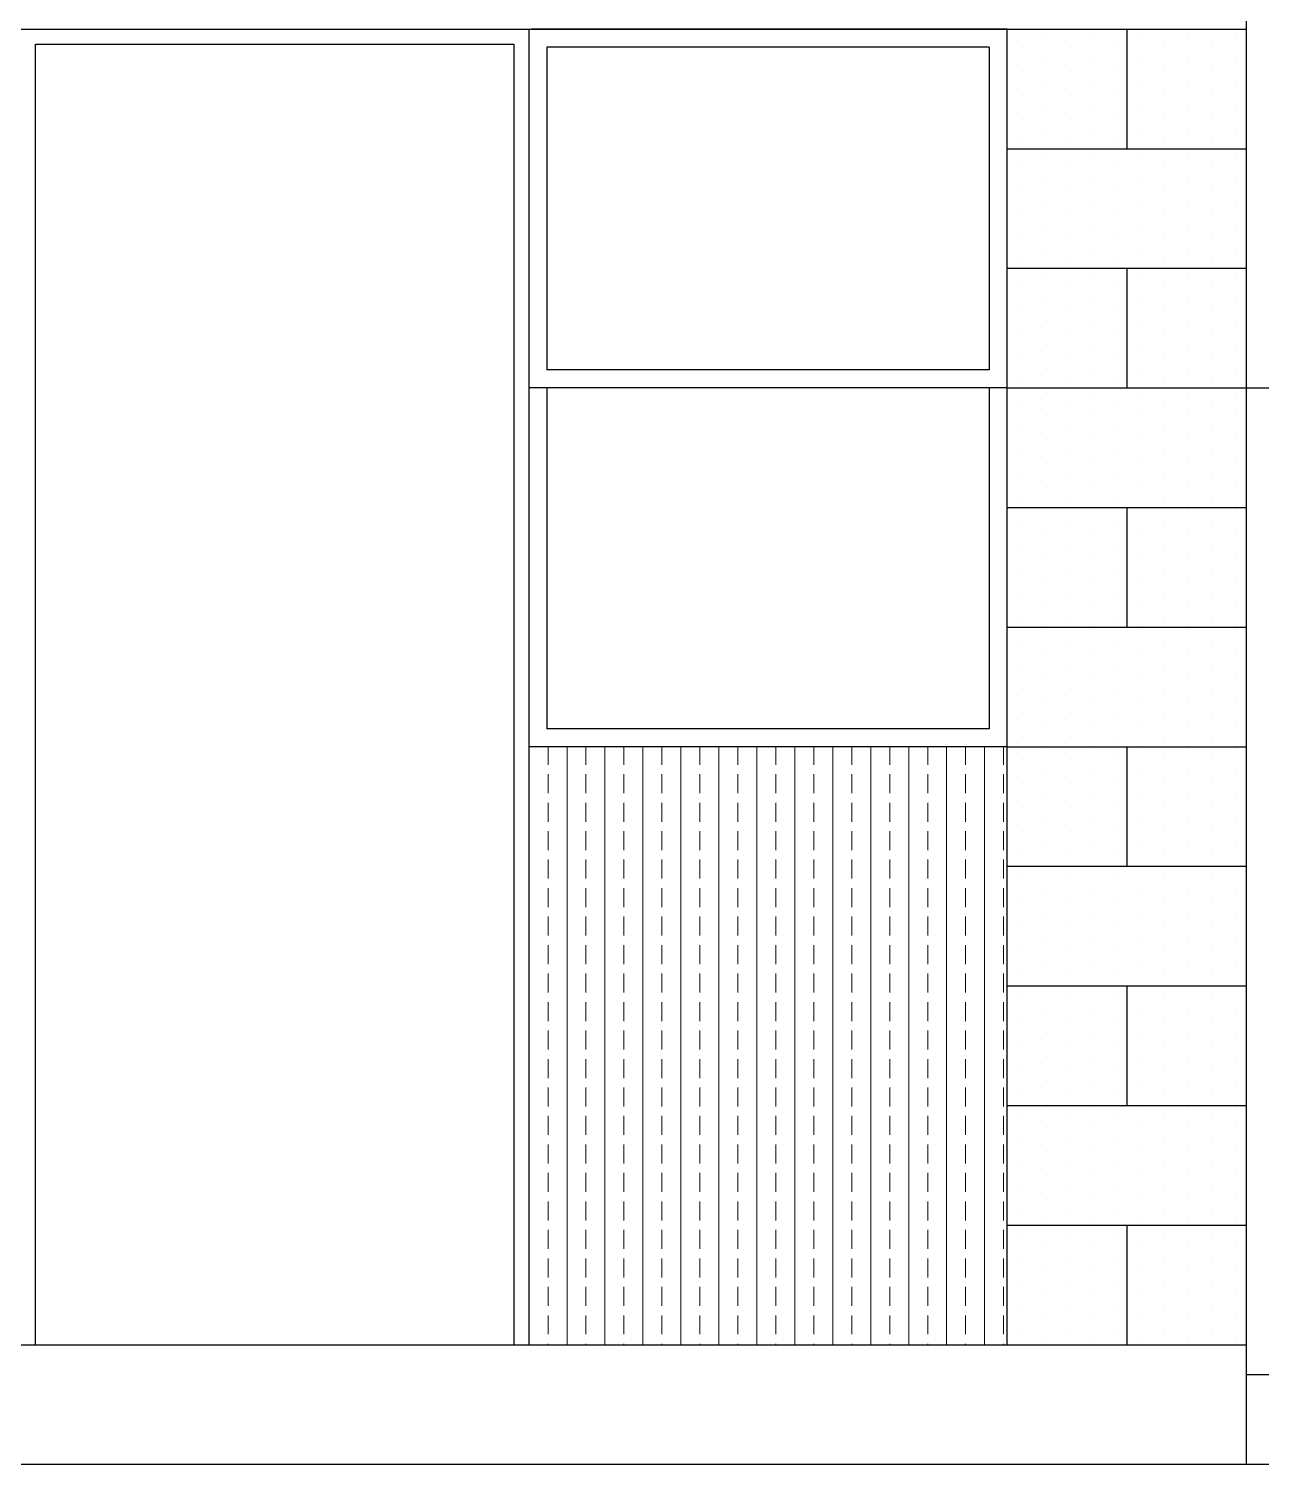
# Paper-space layout 'A000' of a CAD drawing. Header units: millimetres. Extents: x 0 to 841, y 0 to 594.
# Drawn here: x 623.56 to 664.79, y 86.9 to 134.91 of the extents above; entities that cross this region are included whole.
import ezdxf

# ---------------------------------------------------------------- set-up
doc = ezdxf.new("R2010")
doc.units = ezdxf.units.MM
doc.header["$MEASUREMENT"] = 0
doc.layers.add('A-ELEV-MBE1', color=7, linetype='Continuous', lineweight=25)
doc.layers.add('A-ELEV-PATT', color=8, linetype='Continuous', lineweight=13)

psp = doc.layouts.new('A000')

# ---------------------------------------------------------------- linework, layer by layer
at = {"layer": 'A-ELEV-MBE1'}
for p, q in [((664.293, 86.896), (664.293, 142.896)), ((556.293, 134.896), (664.293, 134.896)), ((640.293, 134.896), (640.293, 90.896)), ((656.293, 134.896), (640.375, 134.896)), ((656.293, 90.896), (656.293, 134.896)), ((660.293, 134.896), (660.293, 130.896)), ((623.793, 90.896), (623.793, 134.396)), ((623.793, 134.396), (639.793, 134.396)), ((639.793, 134.396), (639.793, 90.896)), ((655.693, 134.296), (640.893, 134.296)), ((640.893, 134.296), (640.893, 123.496)), ((655.693, 134.296), (655.693, 123.496)), ((656.293, 130.896), (664.293, 130.896)), ((656.293, 126.896), (664.293, 126.896)), ((660.293, 126.896), (660.293, 122.896)), ((655.693, 123.496), (640.893, 123.496)), ((656.293, 122.896), (640.293, 122.896)), ((640.893, 122.896), (640.893, 111.496)), ((655.693, 122.896), (655.693, 111.496)), ((656.293, 122.896), (683.293, 122.896)), ((656.293, 118.896), (664.293, 118.896)), ((660.293, 118.896), (660.293, 114.896)), ((656.293, 114.896), (664.293, 114.896)), ((655.693, 111.496), (640.893, 111.496)), ((656.293, 110.896), (640.293, 110.896)), ((656.293, 110.896), (664.293, 110.896)), ((660.293, 110.896), (660.293, 106.896)), ((656.293, 106.896), (664.293, 106.896)), ((656.293, 102.896), (664.293, 102.896)), ((660.293, 102.896), (660.293, 98.896)), ((656.293, 98.896), (664.293, 98.896)), ((656.293, 94.896), (664.293, 94.896)), ((660.293, 94.896), (660.293, 90.896)), ((556.293, 90.896), (664.293, 90.896)), ((664.293, 89.896), (684.293, 89.896)), ((492.293, 86.896), (702.204, 86.896))]:
    psp.add_line(p, q, dxfattribs=at)
at = {"layer": 'A-ELEV-PATT', "linetype": 'Continuous'}
for p, q in [((657.602, 134.661), (657.602, 134.661)), ((659.189, 134.661), (659.189, 134.661)), ((660.777, 134.661), (660.777, 134.661)), ((662.364, 134.661), (662.364, 134.661)), ((663.952, 134.661), (663.952, 134.661)), ((656.808, 134.264), (656.808, 134.264)), ((658.396, 134.264), (658.396, 134.264)), ((659.983, 134.264), (659.983, 134.264)), ((661.571, 134.264), (661.571, 134.264)), ((663.158, 134.264), (663.158, 134.264)), ((657.602, 133.867), (657.602, 133.867)), ((659.189, 133.867), (659.189, 133.867)), ((660.777, 133.867), (660.777, 133.867)), ((662.364, 133.867), (662.364, 133.867)), ((663.952, 133.867), (663.952, 133.867)), ((656.808, 133.47), (656.808, 133.47)), ((657.602, 133.073), (657.602, 133.073)), ((658.396, 133.47), (658.396, 133.47)), ((659.189, 133.073), (659.189, 133.073)), ((659.983, 133.47), (659.983, 133.47)), ((660.777, 133.073), (660.777, 133.073)), ((661.571, 133.47), (661.571, 133.47)), ((662.364, 133.073), (662.364, 133.073)), ((663.158, 133.47), (663.158, 133.47)), ((663.952, 133.073), (663.952, 133.073)), ((656.808, 132.676), (656.808, 132.676)), ((658.396, 132.676), (658.396, 132.676)), ((659.983, 132.676), (659.983, 132.676)), ((661.571, 132.676), (661.571, 132.676)), ((663.158, 132.676), (663.158, 132.676)), ((657.602, 132.279), (657.602, 132.279)), ((659.189, 132.279), (659.189, 132.279)), ((660.777, 132.279), (660.777, 132.279)), ((662.364, 132.279), (662.364, 132.279)), ((663.952, 132.279), (663.952, 132.279)), ((656.808, 131.883), (656.808, 131.883)), ((658.396, 131.883), (658.396, 131.883)), ((659.983, 131.883), (659.983, 131.883)), ((661.571, 131.883), (661.571, 131.883)), ((663.158, 131.883), (663.158, 131.883)), ((656.808, 131.089), (656.808, 131.089)), ((657.602, 131.486), (657.602, 131.486)), ((658.396, 131.089), (658.396, 131.089)), ((659.189, 131.486), (659.189, 131.486)), ((659.983, 131.089), (659.983, 131.089)), ((660.777, 131.486), (660.777, 131.486)), ((661.571, 131.089), (661.571, 131.089)), ((662.364, 131.486), (662.364, 131.486)), ((663.158, 131.089), (663.158, 131.089)), ((663.952, 131.486), (663.952, 131.486)), ((657.602, 130.692), (657.602, 130.692)), ((659.189, 130.692), (659.189, 130.692)), ((660.777, 130.692), (660.777, 130.692)), ((662.364, 130.692), (662.364, 130.692)), ((663.952, 130.692), (663.952, 130.692)), ((656.808, 130.295), (656.808, 130.295)), ((658.396, 130.295), (658.396, 130.295)), ((659.983, 130.295), (659.983, 130.295)), ((661.571, 130.295), (661.571, 130.295)), ((663.158, 130.295), (663.158, 130.295)), ((657.602, 129.898), (657.602, 129.898)), ((659.189, 129.898), (659.189, 129.898)), ((660.777, 129.898), (660.777, 129.898)), ((662.364, 129.898), (662.364, 129.898)), ((663.952, 129.898), (663.952, 129.898)), ((656.808, 129.501), (656.808, 129.501)), ((658.396, 129.501), (658.396, 129.501)), ((659.983, 129.501), (659.983, 129.501)), ((661.571, 129.501), (661.571, 129.501)), ((663.158, 129.501), (663.158, 129.501)), ((656.808, 128.708), (656.808, 128.708)), ((657.602, 129.104), (657.602, 129.104)), ((658.396, 128.708), (658.396, 128.708)), ((659.189, 129.104), (659.189, 129.104)), ((659.983, 128.708), (659.983, 128.708)), ((660.777, 129.104), (660.777, 129.104)), ((661.571, 128.708), (661.571, 128.708)), ((662.364, 129.104), (662.364, 129.104)), ((663.158, 128.708), (663.158, 128.708)), ((663.952, 129.104), (663.952, 129.104)), ((657.602, 128.311), (657.602, 128.311)), ((659.189, 128.311), (659.189, 128.311)), ((660.777, 128.311), (660.777, 128.311)), ((662.364, 128.311), (662.364, 128.311)), ((663.952, 128.311), (663.952, 128.311)), ((656.808, 127.914), (656.808, 127.914)), ((658.396, 127.914), (658.396, 127.914)), ((659.983, 127.914), (659.983, 127.914)), ((661.571, 127.914), (661.571, 127.914)), ((663.158, 127.914), (663.158, 127.914)), ((657.602, 127.517), (657.602, 127.517)), ((659.189, 127.517), (659.189, 127.517)), ((660.777, 127.517), (660.777, 127.517)), ((662.364, 127.517), (662.364, 127.517)), ((663.952, 127.517), (663.952, 127.517)), ((656.808, 127.12), (656.808, 127.12)), ((658.396, 127.12), (658.396, 127.12)), ((659.983, 127.12), (659.983, 127.12)), ((661.571, 127.12), (661.571, 127.12)), ((663.158, 127.12), (663.158, 127.12)), ((656.808, 126.326), (656.808, 126.326)), ((657.602, 126.723), (657.602, 126.723)), ((658.396, 126.326), (658.396, 126.326)), ((659.189, 126.723), (659.189, 126.723)), ((659.983, 126.326), (659.983, 126.326)), ((660.777, 126.723), (660.777, 126.723)), ((661.571, 126.326), (661.571, 126.326)), ((662.364, 126.723), (662.364, 126.723)), ((663.158, 126.326), (663.158, 126.326)), ((663.952, 126.723), (663.952, 126.723)), ((657.602, 125.929), (657.602, 125.929)), ((659.189, 125.929), (659.189, 125.929)), ((660.777, 125.929), (660.777, 125.929)), ((662.364, 125.929), (662.364, 125.929)), ((663.952, 125.929), (663.952, 125.929)), ((656.808, 125.533), (656.808, 125.533)), ((658.396, 125.533), (658.396, 125.533)), ((659.983, 125.533), (659.983, 125.533)), ((661.571, 125.533), (661.571, 125.533)), ((663.158, 125.533), (663.158, 125.533)), ((657.602, 125.136), (657.602, 125.136)), ((659.189, 125.136), (659.189, 125.136)), ((660.777, 125.136), (660.777, 125.136)), ((662.364, 125.136), (662.364, 125.136)), ((663.952, 125.136), (663.952, 125.136)), ((656.808, 124.739), (656.808, 124.739)), ((658.396, 124.739), (658.396, 124.739)), ((659.983, 124.739), (659.983, 124.739)), ((661.571, 124.739), (661.571, 124.739)), ((663.158, 124.739), (663.158, 124.739)), ((656.808, 123.945), (656.808, 123.945)), ((657.602, 124.342), (657.602, 124.342)), ((658.396, 123.945), (658.396, 123.945)), ((659.189, 124.342), (659.189, 124.342)), ((659.983, 123.945), (659.983, 123.945)), ((660.777, 124.342), (660.777, 124.342)), ((661.571, 123.945), (661.571, 123.945)), ((662.364, 124.342), (662.364, 124.342)), ((663.158, 123.945), (663.158, 123.945)), ((663.952, 124.342), (663.952, 124.342)), ((657.602, 123.548), (657.602, 123.548)), ((659.189, 123.548), (659.189, 123.548)), ((660.777, 123.548), (660.777, 123.548)), ((662.364, 123.548), (662.364, 123.548)), ((663.952, 123.548), (663.952, 123.548)), ((656.808, 123.151), (656.808, 123.151)), ((658.396, 123.151), (658.396, 123.151)), ((659.983, 123.151), (659.983, 123.151)), ((661.571, 123.151), (661.571, 123.151)), ((663.158, 123.151), (663.158, 123.151)), ((657.602, 122.754), (657.602, 122.754)), ((659.189, 122.754), (659.189, 122.754)), ((660.777, 122.754), (660.777, 122.754)), ((662.364, 122.754), (662.364, 122.754)), ((663.952, 122.754), (663.952, 122.754)), ((656.808, 122.358), (656.808, 122.358)), ((657.602, 121.961), (657.602, 121.961)), ((658.396, 122.358), (658.396, 122.358)), ((659.189, 121.961), (659.189, 121.961)), ((659.983, 122.358), (659.983, 122.358)), ((660.777, 121.961), (660.777, 121.961)), ((661.571, 122.358), (661.571, 122.358)), ((662.364, 121.961), (662.364, 121.961)), ((663.158, 122.358), (663.158, 122.358)), ((663.952, 121.961), (663.952, 121.961)), ((656.808, 121.564), (656.808, 121.564)), ((658.396, 121.564), (658.396, 121.564)), ((659.983, 121.564), (659.983, 121.564)), ((661.571, 121.564), (661.571, 121.564)), ((663.158, 121.564), (663.158, 121.564)), ((657.602, 121.167), (657.602, 121.167)), ((659.189, 121.167), (659.189, 121.167)), ((660.777, 121.167), (660.777, 121.167)), ((662.364, 121.167), (662.364, 121.167)), ((663.952, 121.167), (663.952, 121.167)), ((656.808, 120.77), (656.808, 120.77)), ((658.396, 120.77), (658.396, 120.77)), ((659.983, 120.77), (659.983, 120.77)), ((661.571, 120.77), (661.571, 120.77)), ((663.158, 120.77), (663.158, 120.77)), ((657.602, 120.373), (657.602, 120.373)), ((659.189, 120.373), (659.189, 120.373)), ((660.777, 120.373), (660.777, 120.373)), ((662.364, 120.373), (662.364, 120.373)), ((663.952, 120.373), (663.952, 120.373)), ((656.808, 119.976), (656.808, 119.976)), ((657.602, 119.579), (657.602, 119.579)), ((658.396, 119.976), (658.396, 119.976)), ((659.189, 119.579), (659.189, 119.579)), ((659.983, 119.976), (659.983, 119.976)), ((660.777, 119.579), (660.777, 119.579)), ((661.571, 119.976), (661.571, 119.976)), ((662.364, 119.579), (662.364, 119.579)), ((663.158, 119.976), (663.158, 119.976)), ((663.952, 119.579), (663.952, 119.579)), ((656.808, 119.183), (656.808, 119.183)), ((658.396, 119.183), (658.396, 119.183)), ((659.983, 119.183), (659.983, 119.183)), ((661.571, 119.183), (661.571, 119.183)), ((663.158, 119.183), (663.158, 119.183)), ((657.602, 118.786), (657.602, 118.786)), ((659.189, 118.786), (659.189, 118.786)), ((660.777, 118.786), (660.777, 118.786)), ((662.364, 118.786), (662.364, 118.786)), ((663.952, 118.786), (663.952, 118.786)), ((656.808, 118.389), (656.808, 118.389)), ((658.396, 118.389), (658.396, 118.389)), ((659.983, 118.389), (659.983, 118.389)), ((661.571, 118.389), (661.571, 118.389)), ((663.158, 118.389), (663.158, 118.389)), ((657.602, 117.992), (657.602, 117.992)), ((659.189, 117.992), (659.189, 117.992)), ((660.777, 117.992), (660.777, 117.992)), ((662.364, 117.992), (662.364, 117.992)), ((663.952, 117.992), (663.952, 117.992)), ((656.808, 117.595), (656.808, 117.595)), ((657.602, 117.198), (657.602, 117.198)), ((658.396, 117.595), (658.396, 117.595)), ((659.189, 117.198), (659.189, 117.198)), ((659.983, 117.595), (659.983, 117.595)), ((660.777, 117.198), (660.777, 117.198)), ((661.571, 117.595), (661.571, 117.595)), ((662.364, 117.198), (662.364, 117.198)), ((663.158, 117.595), (663.158, 117.595)), ((663.952, 117.198), (663.952, 117.198)), ((656.808, 116.801), (656.808, 116.801)), ((658.396, 116.801), (658.396, 116.801)), ((659.983, 116.801), (659.983, 116.801)), ((661.571, 116.801), (661.571, 116.801)), ((663.158, 116.801), (663.158, 116.801)), ((657.602, 116.404), (657.602, 116.404)), ((659.189, 116.404), (659.189, 116.404)), ((660.777, 116.404), (660.777, 116.404)), ((662.364, 116.404), (662.364, 116.404)), ((663.952, 116.404), (663.952, 116.404)), ((656.808, 116.008), (656.808, 116.008)), ((658.396, 116.008), (658.396, 116.008)), ((659.983, 116.008), (659.983, 116.008)), ((661.571, 116.008), (661.571, 116.008)), ((663.158, 116.008), (663.158, 116.008)), ((657.602, 115.611), (657.602, 115.611)), ((659.189, 115.611), (659.189, 115.611)), ((660.777, 115.611), (660.777, 115.611)), ((662.364, 115.611), (662.364, 115.611)), ((663.952, 115.611), (663.952, 115.611)), ((656.808, 115.214), (656.808, 115.214)), ((657.602, 114.817), (657.602, 114.817)), ((658.396, 115.214), (658.396, 115.214)), ((659.189, 114.817), (659.189, 114.817)), ((659.983, 115.214), (659.983, 115.214)), ((660.777, 114.817), (660.777, 114.817)), ((661.571, 115.214), (661.571, 115.214)), ((662.364, 114.817), (662.364, 114.817)), ((663.158, 115.214), (663.158, 115.214)), ((663.952, 114.817), (663.952, 114.817)), ((656.808, 114.42), (656.808, 114.42)), ((658.396, 114.42), (658.396, 114.42)), ((659.983, 114.42), (659.983, 114.42)), ((661.571, 114.42), (661.571, 114.42)), ((663.158, 114.42), (663.158, 114.42)), ((657.602, 114.023), (657.602, 114.023)), ((659.189, 114.023), (659.189, 114.023)), ((660.777, 114.023), (660.777, 114.023)), ((662.364, 114.023), (662.364, 114.023)), ((663.952, 114.023), (663.952, 114.023)), ((656.808, 113.626), (656.808, 113.626)), ((658.396, 113.626), (658.396, 113.626)), ((659.983, 113.626), (659.983, 113.626)), ((661.571, 113.626), (661.571, 113.626)), ((663.158, 113.626), (663.158, 113.626)), ((656.808, 112.833), (656.808, 112.833)), ((657.602, 113.229), (657.602, 113.229)), ((658.396, 112.833), (658.396, 112.833)), ((659.189, 113.229), (659.189, 113.229)), ((659.983, 112.833), (659.983, 112.833)), ((660.777, 113.229), (660.777, 113.229)), ((661.571, 112.833), (661.571, 112.833)), ((662.364, 113.229), (662.364, 113.229)), ((663.158, 112.833), (663.158, 112.833)), ((663.952, 113.229), (663.952, 113.229)), ((657.602, 112.436), (657.602, 112.436)), ((659.189, 112.436), (659.189, 112.436)), ((660.777, 112.436), (660.777, 112.436)), ((662.364, 112.436), (662.364, 112.436)), ((663.952, 112.436), (663.952, 112.436)), ((656.808, 112.039), (656.808, 112.039)), ((658.396, 112.039), (658.396, 112.039)), ((659.983, 112.039), (659.983, 112.039)), ((661.571, 112.039), (661.571, 112.039)), ((663.158, 112.039), (663.158, 112.039)), ((657.602, 111.642), (657.602, 111.642)), ((659.189, 111.642), (659.189, 111.642)), ((660.777, 111.642), (660.777, 111.642)), ((662.364, 111.642), (662.364, 111.642)), ((663.952, 111.642), (663.952, 111.642)), ((656.808, 111.245), (656.808, 111.245)), ((658.396, 111.245), (658.396, 111.245)), ((659.983, 111.245), (659.983, 111.245)), ((661.571, 111.245), (661.571, 111.245)), ((663.158, 111.245), (663.158, 111.245)), ((640.298, 90.896), (640.298, 110.896)), ((640.933, 110.293), (640.933, 110.896)), ((641.568, 90.896), (641.568, 110.896)), ((642.203, 110.293), (642.203, 110.896)), ((642.838, 90.896), (642.838, 110.896)), ((643.473, 110.293), (643.473, 110.896)), ((644.108, 90.896), (644.108, 110.896)), ((644.743, 110.293), (644.743, 110.896)), ((645.378, 90.896), (645.378, 110.896)), ((646.013, 110.293), (646.013, 110.896)), ((646.648, 90.896), (646.648, 110.896)), ((647.283, 110.293), (647.283, 110.896)), ((647.918, 90.896), (647.918, 110.896)), ((648.553, 110.293), (648.553, 110.896)), ((649.188, 90.896), (649.188, 110.896)), ((649.823, 110.293), (649.823, 110.896)), ((650.458, 90.896), (650.458, 110.896)), ((651.093, 110.293), (651.093, 110.896)), ((651.728, 90.896), (651.728, 110.896)), ((652.363, 110.293), (652.363, 110.896)), ((652.998, 90.896), (652.998, 110.896)), ((653.633, 110.293), (653.633, 110.896)), ((654.268, 90.896), (654.268, 110.896)), ((654.903, 110.293), (654.903, 110.896)), ((655.538, 90.896), (655.538, 110.896)), ((656.173, 110.293), (656.173, 110.896)), ((656.808, 110.451), (656.808, 110.451)), ((657.602, 110.848), (657.602, 110.848)), ((658.396, 110.451), (658.396, 110.451)), ((659.189, 110.848), (659.189, 110.848)), ((659.983, 110.451), (659.983, 110.451)), ((660.777, 110.848), (660.777, 110.848)), ((661.571, 110.451), (661.571, 110.451)), ((662.364, 110.848), (662.364, 110.848)), ((663.158, 110.451), (663.158, 110.451)), ((663.952, 110.848), (663.952, 110.848)), ((640.933, 109.34), (640.933, 109.975)), ((642.203, 109.34), (642.203, 109.975)), ((643.473, 109.34), (643.473, 109.975)), ((644.743, 109.34), (644.743, 109.975)), ((646.013, 109.34), (646.013, 109.975)), ((647.283, 109.34), (647.283, 109.975)), ((648.553, 109.34), (648.553, 109.975)), ((649.823, 109.34), (649.823, 109.975)), ((651.093, 109.34), (651.093, 109.975)), ((652.363, 109.34), (652.363, 109.975)), ((653.633, 109.34), (653.633, 109.975)), ((654.903, 109.34), (654.903, 109.975)), ((656.173, 109.34), (656.173, 109.975)), ((657.602, 110.054), (657.602, 110.054)), ((659.189, 110.054), (659.189, 110.054)), ((660.777, 110.054), (660.777, 110.054)), ((662.364, 110.054), (662.364, 110.054)), ((663.952, 110.054), (663.952, 110.054)), ((656.808, 109.658), (656.808, 109.658)), ((658.396, 109.658), (658.396, 109.658)), ((659.983, 109.658), (659.983, 109.658)), ((661.571, 109.658), (661.571, 109.658)), ((663.158, 109.658), (663.158, 109.658)), ((640.933, 108.388), (640.933, 109.023)), ((642.203, 108.388), (642.203, 109.023)), ((643.473, 108.388), (643.473, 109.023)), ((644.743, 108.388), (644.743, 109.023)), ((646.013, 108.388), (646.013, 109.023)), ((647.283, 108.388), (647.283, 109.023)), ((648.553, 108.388), (648.553, 109.023)), ((649.823, 108.388), (649.823, 109.023)), ((651.093, 108.388), (651.093, 109.023)), ((652.363, 108.388), (652.363, 109.023)), ((653.633, 108.388), (653.633, 109.023)), ((654.903, 108.388), (654.903, 109.023)), ((656.173, 108.388), (656.173, 109.023)), ((657.602, 109.261), (657.602, 109.261)), ((659.189, 109.261), (659.189, 109.261)), ((660.777, 109.261), (660.777, 109.261)), ((662.364, 109.261), (662.364, 109.261)), ((663.952, 109.261), (663.952, 109.261)), ((656.808, 108.864), (656.808, 108.864)), ((658.396, 108.864), (658.396, 108.864)), ((659.983, 108.864), (659.983, 108.864)), ((661.571, 108.864), (661.571, 108.864)), ((663.158, 108.864), (663.158, 108.864)), ((640.933, 107.435), (640.933, 108.07)), ((642.203, 107.435), (642.203, 108.07)), ((643.473, 107.435), (643.473, 108.07)), ((644.743, 107.435), (644.743, 108.07)), ((646.013, 107.435), (646.013, 108.07)), ((647.283, 107.435), (647.283, 108.07)), ((648.553, 107.435), (648.553, 108.07)), ((649.823, 107.435), (649.823, 108.07)), ((651.093, 107.435), (651.093, 108.07)), ((652.363, 107.435), (652.363, 108.07)), ((653.633, 107.435), (653.633, 108.07)), ((654.903, 107.435), (654.903, 108.07)), ((656.173, 107.435), (656.173, 108.07)), ((656.808, 108.07), (656.808, 108.07)), ((657.602, 108.467), (657.602, 108.467)), ((658.396, 108.07), (658.396, 108.07)), ((659.189, 108.467), (659.189, 108.467)), ((659.983, 108.07), (659.983, 108.07)), ((660.777, 108.467), (660.777, 108.467)), ((661.571, 108.07), (661.571, 108.07)), ((662.364, 108.467), (662.364, 108.467)), ((663.158, 108.07), (663.158, 108.07)), ((663.952, 108.467), (663.952, 108.467)), ((657.602, 107.673), (657.602, 107.673)), ((659.189, 107.673), (659.189, 107.673)), ((660.777, 107.673), (660.777, 107.673)), ((662.364, 107.673), (662.364, 107.673)), ((663.952, 107.673), (663.952, 107.673)), ((640.933, 106.483), (640.933, 107.118)), ((642.203, 106.483), (642.203, 107.118)), ((643.473, 106.483), (643.473, 107.118)), ((644.743, 106.483), (644.743, 107.118)), ((646.013, 106.483), (646.013, 107.118)), ((647.283, 106.483), (647.283, 107.118)), ((648.553, 106.483), (648.553, 107.118)), ((649.823, 106.483), (649.823, 107.118)), ((651.093, 106.483), (651.093, 107.118)), ((652.363, 106.483), (652.363, 107.118)), ((653.633, 106.483), (653.633, 107.118)), ((654.903, 106.483), (654.903, 107.118)), ((656.173, 106.483), (656.173, 107.118)), ((656.808, 107.276), (656.808, 107.276)), ((658.396, 107.276), (658.396, 107.276)), ((659.983, 107.276), (659.983, 107.276)), ((661.571, 107.276), (661.571, 107.276)), ((663.158, 107.276), (663.158, 107.276)), ((657.602, 106.879), (657.602, 106.879)), ((659.189, 106.879), (659.189, 106.879)), ((660.777, 106.879), (660.777, 106.879)), ((662.364, 106.879), (662.364, 106.879)), ((663.952, 106.879), (663.952, 106.879)), ((640.933, 105.53), (640.933, 106.165)), ((642.203, 105.53), (642.203, 106.165)), ((643.473, 105.53), (643.473, 106.165)), ((644.743, 105.53), (644.743, 106.165)), ((646.013, 105.53), (646.013, 106.165)), ((647.283, 105.53), (647.283, 106.165)), ((648.553, 105.53), (648.553, 106.165)), ((649.823, 105.53), (649.823, 106.165)), ((651.093, 105.53), (651.093, 106.165)), ((652.363, 105.53), (652.363, 106.165)), ((653.633, 105.53), (653.633, 106.165)), ((654.903, 105.53), (654.903, 106.165)), ((656.173, 105.53), (656.173, 106.165)), ((656.808, 106.483), (656.808, 106.483)), ((658.396, 106.483), (658.396, 106.483)), ((659.983, 106.483), (659.983, 106.483)), ((661.571, 106.483), (661.571, 106.483)), ((663.158, 106.483), (663.158, 106.483)), ((656.808, 105.689), (656.808, 105.689)), ((657.602, 106.086), (657.602, 106.086)), ((658.396, 105.689), (658.396, 105.689)), ((659.189, 106.086), (659.189, 106.086)), ((659.983, 105.689), (659.983, 105.689)), ((660.777, 106.086), (660.777, 106.086)), ((661.571, 105.689), (661.571, 105.689)), ((662.364, 106.086), (662.364, 106.086)), ((663.158, 105.689), (663.158, 105.689)), ((663.952, 106.086), (663.952, 106.086)), ((640.933, 104.578), (640.933, 105.213)), ((642.203, 104.578), (642.203, 105.213)), ((643.473, 104.578), (643.473, 105.213)), ((644.743, 104.578), (644.743, 105.213)), ((646.013, 104.578), (646.013, 105.213)), ((647.283, 104.578), (647.283, 105.213)), ((648.553, 104.578), (648.553, 105.213)), ((649.823, 104.578), (649.823, 105.213)), ((651.093, 104.578), (651.093, 105.213)), ((652.363, 104.578), (652.363, 105.213)), ((653.633, 104.578), (653.633, 105.213)), ((654.903, 104.578), (654.903, 105.213)), ((656.173, 104.578), (656.173, 105.213)), ((657.602, 105.292), (657.602, 105.292)), ((659.189, 105.292), (659.189, 105.292)), ((660.777, 105.292), (660.777, 105.292)), ((662.364, 105.292), (662.364, 105.292)), ((663.952, 105.292), (663.952, 105.292)), ((656.808, 104.895), (656.808, 104.895)), ((658.396, 104.895), (658.396, 104.895)), ((659.983, 104.895), (659.983, 104.895)), ((661.571, 104.895), (661.571, 104.895)), ((663.158, 104.895), (663.158, 104.895)), ((640.933, 103.625), (640.933, 104.26)), ((642.203, 103.625), (642.203, 104.26)), ((643.473, 103.625), (643.473, 104.26)), ((644.743, 103.625), (644.743, 104.26)), ((646.013, 103.625), (646.013, 104.26)), ((647.283, 103.625), (647.283, 104.26)), ((648.553, 103.625), (648.553, 104.26)), ((649.823, 103.625), (649.823, 104.26)), ((651.093, 103.625), (651.093, 104.26)), ((652.363, 103.625), (652.363, 104.26)), ((653.633, 103.625), (653.633, 104.26)), ((654.903, 103.625), (654.903, 104.26)), ((656.173, 103.625), (656.173, 104.26)), ((657.602, 104.498), (657.602, 104.498)), ((659.189, 104.498), (659.189, 104.498)), ((660.777, 104.498), (660.777, 104.498)), ((662.364, 104.498), (662.364, 104.498)), ((663.952, 104.498), (663.952, 104.498)), ((656.808, 104.101), (656.808, 104.101)), ((658.396, 104.101), (658.396, 104.101)), ((659.983, 104.101), (659.983, 104.101)), ((661.571, 104.101), (661.571, 104.101)), ((663.158, 104.101), (663.158, 104.101)), ((640.933, 102.673), (640.933, 103.308)), ((642.203, 102.673), (642.203, 103.308)), ((643.473, 102.673), (643.473, 103.308)), ((644.743, 102.673), (644.743, 103.308)), ((646.013, 102.673), (646.013, 103.308)), ((647.283, 102.673), (647.283, 103.308)), ((648.553, 102.673), (648.553, 103.308)), ((649.823, 102.673), (649.823, 103.308)), ((651.093, 102.673), (651.093, 103.308)), ((652.363, 102.673), (652.363, 103.308)), ((653.633, 102.673), (653.633, 103.308)), ((654.903, 102.673), (654.903, 103.308)), ((656.173, 102.673), (656.173, 103.308)), ((656.808, 103.308), (656.808, 103.308)), ((657.602, 103.704), (657.602, 103.704)), ((658.396, 103.308), (658.396, 103.308)), ((659.189, 103.704), (659.189, 103.704)), ((659.983, 103.308), (659.983, 103.308)), ((660.777, 103.704), (660.777, 103.704)), ((661.571, 103.308), (661.571, 103.308)), ((662.364, 103.704), (662.364, 103.704)), ((663.158, 103.308), (663.158, 103.308)), ((663.952, 103.704), (663.952, 103.704)), ((657.602, 102.911), (657.602, 102.911)), ((659.189, 102.911), (659.189, 102.911)), ((660.777, 102.911), (660.777, 102.911)), ((662.364, 102.911), (662.364, 102.911)), ((663.952, 102.911), (663.952, 102.911)), ((640.933, 101.72), (640.933, 102.355)), ((642.203, 101.72), (642.203, 102.355)), ((643.473, 101.72), (643.473, 102.355)), ((644.743, 101.72), (644.743, 102.355)), ((646.013, 101.72), (646.013, 102.355)), ((647.283, 101.72), (647.283, 102.355)), ((648.553, 101.72), (648.553, 102.355)), ((649.823, 101.72), (649.823, 102.355)), ((651.093, 101.72), (651.093, 102.355)), ((652.363, 101.72), (652.363, 102.355)), ((653.633, 101.72), (653.633, 102.355)), ((654.903, 101.72), (654.903, 102.355)), ((656.173, 101.72), (656.173, 102.355)), ((656.808, 102.514), (656.808, 102.514)), ((658.396, 102.514), (658.396, 102.514)), ((659.983, 102.514), (659.983, 102.514)), ((661.571, 102.514), (661.571, 102.514)), ((663.158, 102.514), (663.158, 102.514)), ((657.602, 102.117), (657.602, 102.117)), ((659.189, 102.117), (659.189, 102.117)), ((660.777, 102.117), (660.777, 102.117)), ((662.364, 102.117), (662.364, 102.117)), ((663.952, 102.117), (663.952, 102.117)), ((640.933, 100.768), (640.933, 101.403)), ((642.203, 100.768), (642.203, 101.403)), ((643.473, 100.768), (643.473, 101.403)), ((644.743, 100.768), (644.743, 101.403)), ((646.013, 100.768), (646.013, 101.403)), ((647.283, 100.768), (647.283, 101.403)), ((648.553, 100.768), (648.553, 101.403)), ((649.823, 100.768), (649.823, 101.403)), ((651.093, 100.768), (651.093, 101.403)), ((652.363, 100.768), (652.363, 101.403)), ((653.633, 100.768), (653.633, 101.403)), ((654.903, 100.768), (654.903, 101.403)), ((656.173, 100.768), (656.173, 101.403)), ((656.808, 101.72), (656.808, 101.72)), ((657.602, 101.323), (657.602, 101.323)), ((658.396, 101.72), (658.396, 101.72)), ((659.189, 101.323), (659.189, 101.323)), ((659.983, 101.72), (659.983, 101.72)), ((660.777, 101.323), (660.777, 101.323)), ((661.571, 101.72), (661.571, 101.72)), ((662.364, 101.323), (662.364, 101.323)), ((663.158, 101.72), (663.158, 101.72)), ((663.952, 101.323), (663.952, 101.323)), ((656.808, 100.926), (656.808, 100.926)), ((658.396, 100.926), (658.396, 100.926)), ((659.983, 100.926), (659.983, 100.926)), ((661.571, 100.926), (661.571, 100.926)), ((663.158, 100.926), (663.158, 100.926)), ((640.933, 99.815), (640.933, 100.45)), ((642.203, 99.815), (642.203, 100.45)), ((643.473, 99.815), (643.473, 100.45)), ((644.743, 99.815), (644.743, 100.45)), ((646.013, 99.815), (646.013, 100.45)), ((647.283, 99.815), (647.283, 100.45)), ((648.553, 99.815), (648.553, 100.45)), ((649.823, 99.815), (649.823, 100.45)), ((651.093, 99.815), (651.093, 100.45)), ((652.363, 99.815), (652.363, 100.45)), ((653.633, 99.815), (653.633, 100.45)), ((654.903, 99.815), (654.903, 100.45)), ((656.173, 99.815), (656.173, 100.45)), ((657.602, 100.529), (657.602, 100.529)), ((659.189, 100.529), (659.189, 100.529)), ((660.777, 100.529), (660.777, 100.529)), ((662.364, 100.529), (662.364, 100.529)), ((663.952, 100.529), (663.952, 100.529)), ((656.808, 100.133), (656.808, 100.133)), ((658.396, 100.133), (658.396, 100.133)), ((659.983, 100.133), (659.983, 100.133)), ((661.571, 100.133), (661.571, 100.133)), ((663.158, 100.133), (663.158, 100.133)), ((640.933, 98.863), (640.933, 99.498)), ((642.203, 98.863), (642.203, 99.498)), ((643.473, 98.863), (643.473, 99.498)), ((644.743, 98.863), (644.743, 99.498)), ((646.013, 98.863), (646.013, 99.498)), ((647.283, 98.863), (647.283, 99.498)), ((648.553, 98.863), (648.553, 99.498)), ((649.823, 98.863), (649.823, 99.498)), ((651.093, 98.863), (651.093, 99.498)), ((652.363, 98.863), (652.363, 99.498)), ((653.633, 98.863), (653.633, 99.498)), ((654.903, 98.863), (654.903, 99.498)), ((656.173, 98.863), (656.173, 99.498)), ((657.602, 99.736), (657.602, 99.736)), ((659.189, 99.736), (659.189, 99.736)), ((660.777, 99.736), (660.777, 99.736)), ((662.364, 99.736), (662.364, 99.736)), ((663.952, 99.736), (663.952, 99.736)), ((656.808, 99.339), (656.808, 99.339)), ((657.602, 98.942), (657.602, 98.942)), ((658.396, 99.339), (658.396, 99.339)), ((659.189, 98.942), (659.189, 98.942)), ((659.983, 99.339), (659.983, 99.339)), ((660.777, 98.942), (660.777, 98.942)), ((661.571, 99.339), (661.571, 99.339)), ((662.364, 98.942), (662.364, 98.942)), ((663.158, 99.339), (663.158, 99.339)), ((663.952, 98.942), (663.952, 98.942)), ((640.933, 97.91), (640.933, 98.545)), ((642.203, 97.91), (642.203, 98.545)), ((643.473, 97.91), (643.473, 98.545)), ((644.743, 97.91), (644.743, 98.545)), ((646.013, 97.91), (646.013, 98.545)), ((647.283, 97.91), (647.283, 98.545)), ((648.553, 97.91), (648.553, 98.545)), ((649.823, 97.91), (649.823, 98.545)), ((651.093, 97.91), (651.093, 98.545)), ((652.363, 97.91), (652.363, 98.545)), ((653.633, 97.91), (653.633, 98.545)), ((654.903, 97.91), (654.903, 98.545)), ((656.173, 97.91), (656.173, 98.545)), ((656.808, 98.545), (656.808, 98.545)), ((658.396, 98.545), (658.396, 98.545)), ((659.983, 98.545), (659.983, 98.545)), ((661.571, 98.545), (661.571, 98.545)), ((663.158, 98.545), (663.158, 98.545)), ((657.602, 98.148), (657.602, 98.148)), ((659.189, 98.148), (659.189, 98.148)), ((660.777, 98.148), (660.777, 98.148)), ((662.364, 98.148), (662.364, 98.148)), ((663.952, 98.148), (663.952, 98.148)), ((640.933, 96.958), (640.933, 97.593)), ((642.203, 96.958), (642.203, 97.593)), ((643.473, 96.958), (643.473, 97.593)), ((644.743, 96.958), (644.743, 97.593)), ((646.013, 96.958), (646.013, 97.593)), ((647.283, 96.958), (647.283, 97.593)), ((648.553, 96.958), (648.553, 97.593)), ((649.823, 96.958), (649.823, 97.593)), ((651.093, 96.958), (651.093, 97.593)), ((652.363, 96.958), (652.363, 97.593)), ((653.633, 96.958), (653.633, 97.593)), ((654.903, 96.958), (654.903, 97.593)), ((656.173, 96.958), (656.173, 97.593)), ((656.808, 97.751), (656.808, 97.751)), ((658.396, 97.751), (658.396, 97.751)), ((659.983, 97.751), (659.983, 97.751)), ((661.571, 97.751), (661.571, 97.751)), ((663.158, 97.751), (663.158, 97.751)), ((657.602, 97.354), (657.602, 97.354)), ((659.189, 97.354), (659.189, 97.354)), ((660.777, 97.354), (660.777, 97.354)), ((662.364, 97.354), (662.364, 97.354)), ((663.952, 97.354), (663.952, 97.354)), ((640.933, 96.005), (640.933, 96.64)), ((642.203, 96.005), (642.203, 96.64)), ((643.473, 96.005), (643.473, 96.64)), ((644.743, 96.005), (644.743, 96.64)), ((646.013, 96.005), (646.013, 96.64)), ((647.283, 96.005), (647.283, 96.64)), ((648.553, 96.005), (648.553, 96.64)), ((649.823, 96.005), (649.823, 96.64)), ((651.093, 96.005), (651.093, 96.64)), ((652.363, 96.005), (652.363, 96.64)), ((653.633, 96.005), (653.633, 96.64)), ((654.903, 96.005), (654.903, 96.64)), ((656.173, 96.005), (656.173, 96.64)), ((656.808, 96.958), (656.808, 96.958)), ((657.602, 96.561), (657.602, 96.561)), ((658.396, 96.958), (658.396, 96.958)), ((659.189, 96.561), (659.189, 96.561)), ((659.983, 96.958), (659.983, 96.958)), ((660.777, 96.561), (660.777, 96.561)), ((661.571, 96.958), (661.571, 96.958)), ((662.364, 96.561), (662.364, 96.561)), ((663.158, 96.958), (663.158, 96.958)), ((663.952, 96.561), (663.952, 96.561)), ((656.808, 96.164), (656.808, 96.164)), ((658.396, 96.164), (658.396, 96.164)), ((659.983, 96.164), (659.983, 96.164)), ((661.571, 96.164), (661.571, 96.164)), ((663.158, 96.164), (663.158, 96.164)), ((640.933, 95.053), (640.933, 95.688)), ((642.203, 95.053), (642.203, 95.688)), ((643.473, 95.053), (643.473, 95.688)), ((644.743, 95.053), (644.743, 95.688)), ((646.013, 95.053), (646.013, 95.688)), ((647.283, 95.053), (647.283, 95.688)), ((648.553, 95.053), (648.553, 95.688)), ((649.823, 95.053), (649.823, 95.688)), ((651.093, 95.053), (651.093, 95.688)), ((652.363, 95.053), (652.363, 95.688)), ((653.633, 95.053), (653.633, 95.688)), ((654.903, 95.053), (654.903, 95.688)), ((656.173, 95.053), (656.173, 95.688)), ((657.602, 95.767), (657.602, 95.767)), ((659.189, 95.767), (659.189, 95.767)), ((660.777, 95.767), (660.777, 95.767)), ((662.364, 95.767), (662.364, 95.767)), ((663.952, 95.767), (663.952, 95.767)), ((656.808, 95.37), (656.808, 95.37)), ((658.396, 95.37), (658.396, 95.37)), ((659.983, 95.37), (659.983, 95.37)), ((661.571, 95.37), (661.571, 95.37)), ((663.158, 95.37), (663.158, 95.37)), ((640.933, 94.1), (640.933, 94.735)), ((642.203, 94.1), (642.203, 94.735)), ((643.473, 94.1), (643.473, 94.735)), ((644.743, 94.1), (644.743, 94.735)), ((646.013, 94.1), (646.013, 94.735)), ((647.283, 94.1), (647.283, 94.735)), ((648.553, 94.1), (648.553, 94.735)), ((649.823, 94.1), (649.823, 94.735)), ((651.093, 94.1), (651.093, 94.735)), ((652.363, 94.1), (652.363, 94.735)), ((653.633, 94.1), (653.633, 94.735)), ((654.903, 94.1), (654.903, 94.735)), ((656.173, 94.1), (656.173, 94.735)), ((657.602, 94.973), (657.602, 94.973)), ((659.189, 94.973), (659.189, 94.973)), ((660.777, 94.973), (660.777, 94.973)), ((662.364, 94.973), (662.364, 94.973)), ((663.952, 94.973), (663.952, 94.973)), ((656.808, 94.576), (656.808, 94.576)), ((657.602, 94.179), (657.602, 94.179)), ((658.396, 94.576), (658.396, 94.576)), ((659.189, 94.179), (659.189, 94.179)), ((659.983, 94.576), (659.983, 94.576)), ((660.777, 94.179), (660.777, 94.179)), ((661.571, 94.576), (661.571, 94.576)), ((662.364, 94.179), (662.364, 94.179)), ((663.158, 94.576), (663.158, 94.576)), ((663.952, 94.179), (663.952, 94.179)), ((640.933, 93.148), (640.933, 93.783)), ((642.203, 93.148), (642.203, 93.783)), ((643.473, 93.148), (643.473, 93.783)), ((644.743, 93.148), (644.743, 93.783)), ((646.013, 93.148), (646.013, 93.783)), ((647.283, 93.148), (647.283, 93.783)), ((648.553, 93.148), (648.553, 93.783)), ((649.823, 93.148), (649.823, 93.783)), ((651.093, 93.148), (651.093, 93.783)), ((652.363, 93.148), (652.363, 93.783)), ((653.633, 93.148), (653.633, 93.783)), ((654.903, 93.148), (654.903, 93.783)), ((656.173, 93.148), (656.173, 93.783)), ((656.808, 93.783), (656.808, 93.783)), ((658.396, 93.783), (658.396, 93.783)), ((659.983, 93.783), (659.983, 93.783)), ((661.571, 93.783), (661.571, 93.783)), ((663.158, 93.783), (663.158, 93.783)), ((657.602, 93.386), (657.602, 93.386)), ((659.189, 93.386), (659.189, 93.386)), ((660.777, 93.386), (660.777, 93.386)), ((662.364, 93.386), (662.364, 93.386)), ((663.952, 93.386), (663.952, 93.386)), ((640.933, 92.195), (640.933, 92.83)), ((642.203, 92.195), (642.203, 92.83)), ((643.473, 92.195), (643.473, 92.83)), ((644.743, 92.195), (644.743, 92.83)), ((646.013, 92.195), (646.013, 92.83)), ((647.283, 92.195), (647.283, 92.83)), ((648.553, 92.195), (648.553, 92.83)), ((649.823, 92.195), (649.823, 92.83)), ((651.093, 92.195), (651.093, 92.83)), ((652.363, 92.195), (652.363, 92.83)), ((653.633, 92.195), (653.633, 92.83)), ((654.903, 92.195), (654.903, 92.83)), ((656.173, 92.195), (656.173, 92.83)), ((656.808, 92.989), (656.808, 92.989)), ((658.396, 92.989), (658.396, 92.989)), ((659.983, 92.989), (659.983, 92.989)), ((661.571, 92.989), (661.571, 92.989)), ((663.158, 92.989), (663.158, 92.989)), ((656.808, 92.195), (656.808, 92.195)), ((657.602, 92.592), (657.602, 92.592)), ((658.396, 92.195), (658.396, 92.195)), ((659.189, 92.592), (659.189, 92.592)), ((659.983, 92.195), (659.983, 92.195)), ((660.777, 92.592), (660.777, 92.592)), ((661.571, 92.195), (661.571, 92.195)), ((662.364, 92.592), (662.364, 92.592)), ((663.158, 92.195), (663.158, 92.195)), ((663.952, 92.592), (663.952, 92.592)), ((640.933, 91.243), (640.933, 91.878)), ((642.203, 91.243), (642.203, 91.878)), ((643.473, 91.243), (643.473, 91.878)), ((644.743, 91.243), (644.743, 91.878)), ((646.013, 91.243), (646.013, 91.878)), ((647.283, 91.243), (647.283, 91.878)), ((648.553, 91.243), (648.553, 91.878)), ((649.823, 91.243), (649.823, 91.878)), ((651.093, 91.243), (651.093, 91.878)), ((652.363, 91.243), (652.363, 91.878)), ((653.633, 91.243), (653.633, 91.878)), ((654.903, 91.243), (654.903, 91.878)), ((656.173, 91.243), (656.173, 91.878)), ((657.602, 91.798), (657.602, 91.798)), ((659.189, 91.798), (659.189, 91.798)), ((660.777, 91.798), (660.777, 91.798)), ((662.364, 91.798), (662.364, 91.798)), ((663.952, 91.798), (663.952, 91.798)), ((656.808, 91.401), (656.808, 91.401)), ((658.396, 91.401), (658.396, 91.401)), ((659.983, 91.401), (659.983, 91.401)), ((661.571, 91.401), (661.571, 91.401)), ((663.158, 91.401), (663.158, 91.401)), ((640.933, 90.896), (640.933, 90.925)), ((642.203, 90.896), (642.203, 90.925)), ((643.473, 90.896), (643.473, 90.925)), ((644.743, 90.896), (644.743, 90.925)), ((646.013, 90.896), (646.013, 90.925)), ((647.283, 90.896), (647.283, 90.925)), ((648.553, 90.896), (648.553, 90.925)), ((649.823, 90.896), (649.823, 90.925)), ((651.093, 90.896), (651.093, 90.925)), ((652.363, 90.896), (652.363, 90.925)), ((653.633, 90.896), (653.633, 90.925)), ((654.903, 90.896), (654.903, 90.925)), ((656.173, 90.896), (656.173, 90.925)), ((657.602, 91.004), (657.602, 91.004)), ((659.189, 91.004), (659.189, 91.004)), ((660.777, 91.004), (660.777, 91.004)), ((662.364, 91.004), (662.364, 91.004)), ((663.952, 91.004), (663.952, 91.004))]:
    psp.add_line(p, q, dxfattribs=at)

doc.saveas('drawing.dxf')
